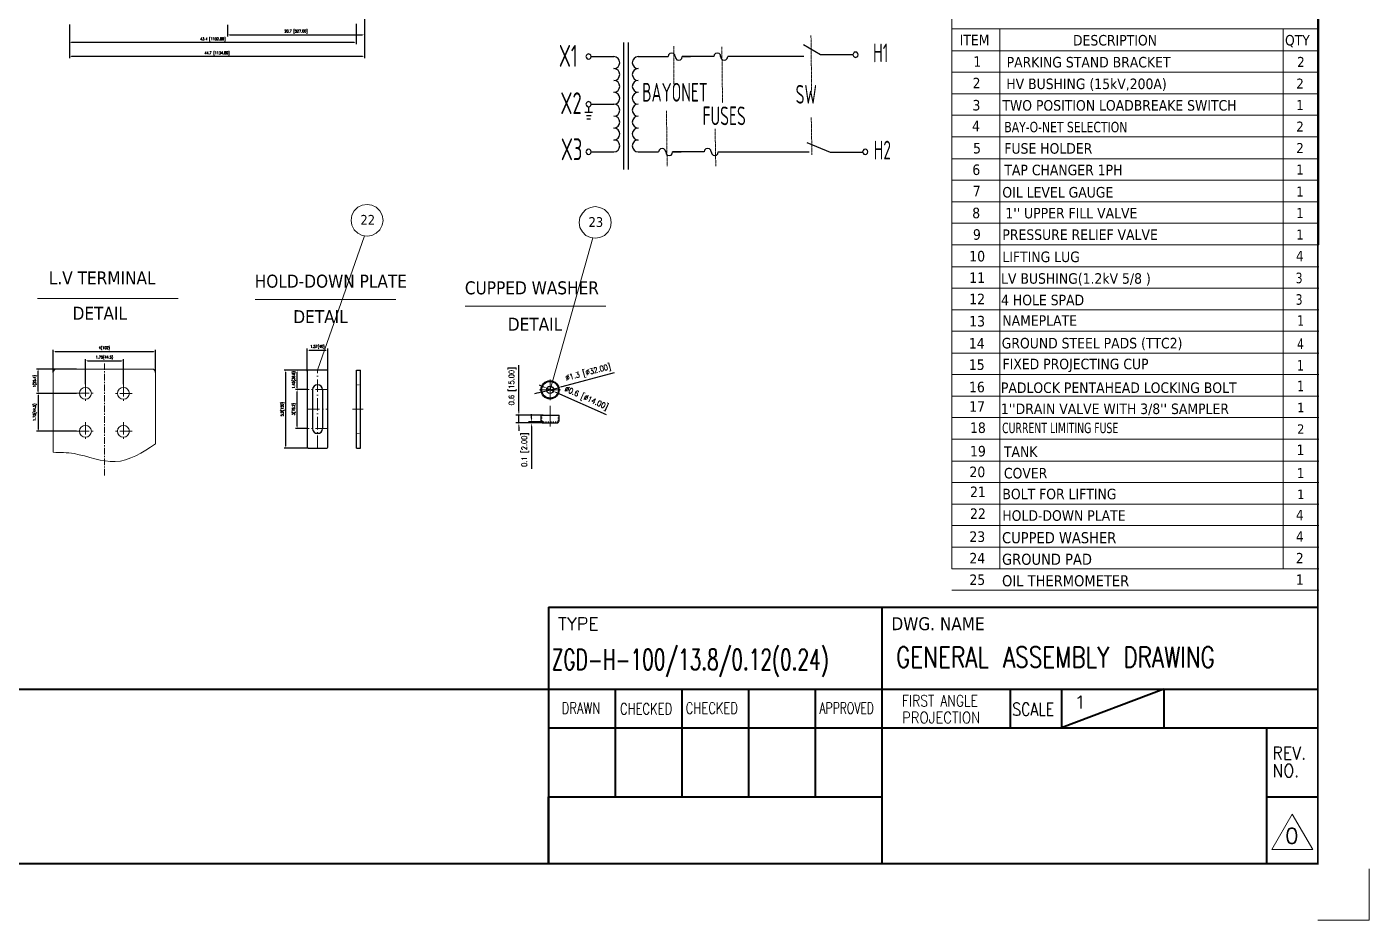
# Model space of a CAD drawing. Header units: millimetres. Extents: x 8127 to 36426, y -6229 to 13228.
# Drawn here: x 21447 to 26611, y 7147 to 10584 of the extents above; entities that cross this region are included whole.
import ezdxf
from ezdxf.enums import TextEntityAlignment as Align

# ---------------------------------------------------------------- set-up
doc = ezdxf.new("R2010")
doc.units = ezdxf.units.MM
doc.header["$LTSCALE"] = 4
for name, pattern in [('5 双点画线', [10.5, 6.25, -1.25, 0.25, -1.25, 0.25, -1.25]), ('ACAD_ISO03W100', [1.18, 0.47, -0.71]), ('ACAD_ISO10W100', [18, 12, -3, 0, -3]), ('CENTERX2', [101.6, 63.5, -12.7, 12.7, -12.7]), ('点画线', [18, 12, -2, 2, -2])]:
    doc.linetypes.add(name, pattern=pattern)
for name, color, linetype in [('1', 12, 'Continuous'), ('2', 3, 'Continuous'), ('PDF_Text', 7, 'Continuous')]:
    doc.layers.add(name, color=color, linetype=linetype)
doc.layers.add('paper', color=254, linetype='Continuous', plot=False)
doc.layers.add('中心线层', color=1, linetype='点画线', lineweight=18, true_color=0xff0000)
doc.layers.add('标注、文本', color=3, linetype='Continuous', lineweight=25)
doc.layers.add('铁心', color=3, linetype='Continuous', lineweight=0)
doc.styles.add('PDF FangSong', font='simfang.ttf')
doc.styles.add('pdm', font='gbenor.shx', dxfattribs={"width": 0.8, "bigfont": 'gbhzfs.shx'})
doc.styles.add('ROMANS', font='romans.shx', dxfattribs={"bigfont": 'whgtxt.shx'})
doc.styles.get("Standard").update_dxf_attribs({"font": 'txt', "bigfont": 'gbcbig.shx'})
doc.styles.add('Tahoma$001', font='tahoma.ttf', dxfattribs={"height": 2.159784})
doc.styles.add('Tahoma_txtstyle_28.93_0_0', font='tahoma.ttf')
doc.styles.add('Tahoma_txtstyle_30.40_0_0', font='tahoma.ttf')
doc.styles.add('TH_GBDIM', font='romans.shx', dxfattribs={"width": 0.8, "bigfont": 'gbcbig.shx'})
doc.dimstyles.new('TH_GBDIM1', dxfattribs={"dimscale": 3, "dimtxt": 3.5, "dimasz": 2.5, "dimexe": 2, "dimexo": 0, "dimgap": 1.5, "dimtad": 1, "dimdec": 1, "dimlfac": 0.03937, "dimzin": 0, "dimdsep": 46, "dimtxsty": 'TH_GBDIM', "dimcen": 2.5, "dimclrd": 3, "dimclre": 256, "dimclrt": 2, "dimadec": 0, "dimazin": 0, "dimtfac": 0.714286, "dimtdec": 1, "dimtmove": 0, "dimatfit": 3, "dimfxl": 1, "dimtzin": 0, "dimlwd": -1, "dimlwe": -1, "dimarcsym": 0})

# ---------------------------------------------------------------- blocks, each defined once
blk = doc.blocks.new('*D291')
at = {"layer": 'Defpoints', "color": 0, "transparency": 16777216}
for p in [(21610.9, 10593.2), (22713.8, 10595.2), (21610.9, 10522.9)]:
    blk.add_point(p, dxfattribs=at)
at = {"layer": '标注、文本', "transparency": 16777216}
for p, q in [((21610.9, 10593.2), (21610.9, 10516.9)), ((22713.8, 10595.2), (22713.8, 10516.9))]:
    blk.add_line(p, q, dxfattribs=at)
at = {"layer": '标注、文本', "color": 3, "transparency": 16777216}
blk.add_line((22706.3, 10522.9), (21618.4, 10522.9), dxfattribs=at)
for points in [[(21618.4, 10524.2), (21618.4, 10521.7), (21610.9, 10522.9)], [(22706.3, 10524.2), (22706.3, 10521.7), (22713.8, 10522.9)]]:
    blk.add_solid(points, dxfattribs=at)
at = {"layer": '标注、文本', "color": 2, "transparency": 16777216, "insert": (22162.4, 10535.4), "char_height": 10.5, "attachment_point": 5, "style": 'TH_GBDIM'}
blk.add_mtext('43.4 [1102.89]', dxfattribs=at)
blk = doc.blocks.new('*D292')
at = {"layer": 'Defpoints', "color": 0, "transparency": 16777216}
for p in [(22745.8, 10726.2), (22218.8, 10591.2), (22745.8, 10553.1)]:
    blk.add_point(p, dxfattribs=at)
at = {"layer": '标注、文本', "transparency": 16777216}
for p, q in [((22745.8, 10726.2), (22745.8, 10547.1)), ((22218.8, 10591.2), (22218.8, 10547.1))]:
    blk.add_line(p, q, dxfattribs=at)
at = {"layer": '标注、文本', "color": 3, "transparency": 16777216}
blk.add_line((22226.3, 10553.1), (22738.3, 10553.1), dxfattribs=at)
for points in [[(22226.3, 10554.4), (22226.3, 10551.9), (22218.8, 10553.1)], [(22738.3, 10554.4), (22738.3, 10551.9), (22745.8, 10553.1)]]:
    blk.add_solid(points, dxfattribs=at)
at = {"layer": '标注、文本', "color": 2, "transparency": 16777216, "insert": (22482.3, 10565.6), "char_height": 10.5, "attachment_point": 5, "style": 'TH_GBDIM'}
blk.add_mtext('20.7 [527.00]', dxfattribs=at)
blk = doc.blocks.new('*D293')
at = {"layer": 'Defpoints', "color": 0, "transparency": 16777216}
for p in [(22745.8, 10726.2), (21610.9, 10593.2), (21610.9, 10469.3)]:
    blk.add_point(p, dxfattribs=at)
at = {"layer": '标注、文本', "transparency": 16777216}
for p, q in [((22745.8, 10726.2), (22745.8, 10463.3)), ((21610.9, 10593.2), (21610.9, 10463.3))]:
    blk.add_line(p, q, dxfattribs=at)
at = {"layer": '标注、文本', "color": 3, "transparency": 16777216}
blk.add_line((22738.3, 10469.3), (21618.4, 10469.3), dxfattribs=at)
for points in [[(21618.4, 10470.5), (21618.4, 10468), (21610.9, 10469.3)], [(22738.3, 10470.5), (22738.3, 10468), (22745.8, 10469.3)]]:
    blk.add_solid(points, dxfattribs=at)
at = {"layer": '标注、文本', "color": 2, "transparency": 16777216, "insert": (22178.4, 10481.8), "char_height": 10.5, "attachment_point": 5, "style": 'TH_GBDIM'}
blk.add_mtext('44.7 [1134.89]', dxfattribs=at)
blk = doc.blocks.new('*D279')
at = {"layer": 'Defpoints', "color": 0, "transparency": 16777216}
for p in [(21942, 9335), (21548.1, 9254.3), (21942, 9254.2)]:
    blk.add_point(p, dxfattribs=at)
at = {"layer": '标注、文本', "transparency": 16777216}
for p, q in [((21548.1, 9254.3), (21548.1, 9341)), ((21942, 9254.2), (21942, 9341))]:
    blk.add_line(p, q, dxfattribs=at)
at = {"layer": '标注、文本', "color": 3, "transparency": 16777216}
blk.add_line((21555.6, 9335), (21934.5, 9335), dxfattribs=at)
for points in [[(21555.6, 9336.2), (21555.6, 9333.7), (21548.1, 9335)], [(21934.5, 9336.2), (21934.5, 9333.7), (21942, 9335)]]:
    blk.add_solid(points, dxfattribs=at)
at = {"layer": '标注、文本', "color": 2, "transparency": 16777216, "insert": (21745, 9347.5), "char_height": 10.5, "attachment_point": 5, "style": 'TH_GBDIM'}
blk.add_mtext('4(102)', dxfattribs=at)
blk = doc.blocks.new('*D280')
at = {"layer": 'Defpoints', "color": 0, "transparency": 16777216}
for p in [(21490.1, 9267.4), (21638.2, 9267.4), (21638.2, 9173.8)]:
    blk.add_point(p, dxfattribs=at)
at = {"layer": '标注、文本', "transparency": 16777216}
for p, q in [((21638.2, 9267.4), (21484.1, 9267.4)), ((21638.2, 9173.8), (21484.1, 9173.8))]:
    blk.add_line(p, q, dxfattribs=at)
at = {"layer": '标注、文本', "color": 3, "transparency": 16777216}
blk.add_line((21490.1, 9181.3), (21490.1, 9259.9), dxfattribs=at)
for points in [[(21488.8, 9259.9), (21491.3, 9259.9), (21490.1, 9267.4)], [(21488.8, 9181.3), (21491.3, 9181.3), (21490.1, 9173.8)]]:
    blk.add_solid(points, dxfattribs=at)
at = {"layer": '标注、文本', "color": 2, "transparency": 16777216, "insert": (21477.6, 9220.6), "char_height": 10.5, "attachment_point": 5, "rotation": 90, "style": 'TH_GBDIM'}
blk.add_mtext('1(25.4)', dxfattribs=at)
blk = doc.blocks.new('*D281')
at = {"layer": 'Defpoints', "color": 0, "transparency": 16777216}
for p in [(21638.2, 9173.8), (21490.1, 9027.7), (21638.2, 9027.7)]:
    blk.add_point(p, dxfattribs=at)
at = {"layer": '标注、文本', "transparency": 16777216}
for p, q in [((21638.2, 9173.8), (21484.1, 9173.8)), ((21638.2, 9027.7), (21484.1, 9027.7))]:
    blk.add_line(p, q, dxfattribs=at)
at = {"layer": '标注、文本', "color": 3, "transparency": 16777216}
blk.add_line((21490.1, 9166.3), (21490.1, 9035.2), dxfattribs=at)
for points in [[(21488.8, 9166.3), (21491.3, 9166.3), (21490.1, 9173.8)], [(21488.8, 9035.2), (21491.3, 9035.2), (21490.1, 9027.7)]]:
    blk.add_solid(points, dxfattribs=at)
at = {"layer": '标注、文本', "color": 2, "transparency": 16777216, "insert": (21477.6, 9100.8), "char_height": 10.5, "attachment_point": 5, "rotation": 90, "style": 'TH_GBDIM'}
blk.add_mtext('1.75(44.5)', dxfattribs=at)
blk = doc.blocks.new('*D282')
at = {"layer": 'Defpoints', "color": 0, "transparency": 16777216}
for p in [(21818.2, 9299.1), (21672.1, 9209.1), (21818.2, 9209.1)]:
    blk.add_point(p, dxfattribs=at)
at = {"layer": '标注、文本', "transparency": 16777216}
for p, q in [((21672.1, 9209.1), (21672.1, 9305.1)), ((21818.2, 9209.1), (21818.2, 9305.1))]:
    blk.add_line(p, q, dxfattribs=at)
at = {"layer": '标注、文本', "color": 3, "transparency": 16777216}
blk.add_line((21679.6, 9299.1), (21810.7, 9299.1), dxfattribs=at)
for points in [[(21679.6, 9300.3), (21679.6, 9297.8), (21672.1, 9299.1)], [(21810.7, 9300.3), (21810.7, 9297.8), (21818.2, 9299.1)]]:
    blk.add_solid(points, dxfattribs=at)
at = {"layer": '标注、文本', "color": 2, "transparency": 16777216, "insert": (21745.2, 9311.6), "char_height": 10.5, "attachment_point": 5, "style": 'TH_GBDIM'}
blk.add_mtext('1.75(44.5)', dxfattribs=at)
blk = doc.blocks.new('*D275')
at = {"layer": 'Defpoints', "color": 0, "transparency": 16777216}
for p in [(22605, 9340), (22525, 9259.1), (22605, 9259.1)]:
    blk.add_point(p, dxfattribs=at)
at = {"layer": '标注、文本', "transparency": 16777216}
for p, q in [((22525, 9259.1), (22525, 9346)), ((22605, 9259.1), (22605, 9346))]:
    blk.add_line(p, q, dxfattribs=at)
at = {"layer": '标注、文本', "color": 3, "transparency": 16777216}
blk.add_line((22532.5, 9340), (22597.5, 9340), dxfattribs=at)
for points in [[(22532.5, 9341.2), (22532.5, 9338.7), (22525, 9340)], [(22597.5, 9341.2), (22597.5, 9338.7), (22605, 9340)]]:
    blk.add_solid(points, dxfattribs=at)
at = {"layer": '标注、文本', "color": 2, "transparency": 16777216, "insert": (22565, 9352.5), "char_height": 10.5, "attachment_point": 5, "style": 'TH_GBDIM'}
blk.add_mtext('1.57(40)', dxfattribs=at)
blk = doc.blocks.new('*D276')
at = {"layer": 'Defpoints', "color": 0, "transparency": 16777216}
for p in [(22443, 9263.1), (22529, 9263.1), (22529, 8963.1)]:
    blk.add_point(p, dxfattribs=at)
at = {"layer": '标注、文本', "transparency": 16777216}
for p, q in [((22529, 9263.1), (22437, 9263.1)), ((22529, 8963.1), (22437, 8963.1))]:
    blk.add_line(p, q, dxfattribs=at)
at = {"layer": '标注、文本', "color": 3, "transparency": 16777216}
blk.add_line((22443, 8970.6), (22443, 9255.6), dxfattribs=at)
for points in [[(22441.8, 9255.6), (22444.3, 9255.6), (22443, 9263.1)], [(22441.8, 8970.6), (22444.3, 8970.6), (22443, 8963.1)]]:
    blk.add_solid(points, dxfattribs=at)
at = {"layer": '标注、文本', "color": 2, "transparency": 16777216, "insert": (22430.5, 9113.1), "char_height": 10.5, "attachment_point": 5, "rotation": 90, "style": 'TH_GBDIM'}
blk.add_mtext('5.9(150)', dxfattribs=at)
blk = doc.blocks.new('*D277')
at = {"layer": 'Defpoints', "color": 0, "transparency": 16777216}
for p in [(22486.6, 9188.1), (22525, 9188.1), (22525, 9038.1)]:
    blk.add_point(p, dxfattribs=at)
at = {"layer": '标注、文本', "transparency": 16777216}
for p, q in [((22525, 9188.1), (22480.6, 9188.1)), ((22525, 9038.1), (22480.6, 9038.1))]:
    blk.add_line(p, q, dxfattribs=at)
at = {"layer": '标注、文本', "color": 3, "transparency": 16777216}
blk.add_line((22486.6, 9045.6), (22486.6, 9180.6), dxfattribs=at)
for points in [[(22485.4, 9180.6), (22487.9, 9180.6), (22486.6, 9188.1)], [(22485.4, 9045.6), (22487.9, 9045.6), (22486.6, 9038.1)]]:
    blk.add_solid(points, dxfattribs=at)
at = {"layer": '标注、文本', "color": 2, "transparency": 16777216, "insert": (22474.1, 9113.1), "char_height": 10.5, "attachment_point": 5, "rotation": 90, "style": 'TH_GBDIM'}
blk.add_mtext('3(76.2)', dxfattribs=at)
blk = doc.blocks.new('*D278')
at = {"layer": 'Defpoints', "color": 0, "transparency": 16777216}
for p in [(22486.6, 9263.1), (22525, 9263.1), (22525, 9188.1)]:
    blk.add_point(p, dxfattribs=at)
at = {"layer": '标注、文本', "transparency": 16777216}
for p, q in [((22525, 9263.1), (22480.6, 9263.1)), ((22525, 9188.1), (22480.6, 9188.1))]:
    blk.add_line(p, q, dxfattribs=at)
at = {"layer": '标注、文本', "color": 3, "transparency": 16777216}
blk.add_line((22486.6, 9195.6), (22486.6, 9255.6), dxfattribs=at)
for points in [[(22485.4, 9255.6), (22487.9, 9255.6), (22486.6, 9263.1)], [(22485.4, 9195.6), (22487.9, 9195.6), (22486.6, 9188.1)]]:
    blk.add_solid(points, dxfattribs=at)
at = {"layer": '标注、文本', "color": 2, "transparency": 16777216, "insert": (22474.1, 9225.6), "char_height": 10.5, "attachment_point": 5, "rotation": 90, "style": 'TH_GBDIM'}
blk.add_mtext('1.45(36.8)', dxfattribs=at)
blk = doc.blocks.new('*D194')
at = {"layer": 'Defpoints', "color": 0, "transparency": 16777216}
for p in [(33228.4, 4.8), (33197.5, -3.3)]:
    blk.add_point(p, dxfattribs=at)
at = {"layer": '标注、文本', "color": 3, "transparency": 16777216}
for p, q in [((33336.3, 33.3), (33235.7, 6.7)), ((33197.5, -3.3), (33228.4, 4.8)), ((33190.2, -5.2), (33183, -7.1))]:
    blk.add_line(p, q, dxfattribs=at)
for points in [[(33235.4, 8), (33236, 5.5), (33228.4, 4.8)], [(33189.9, -4), (33190.6, -6.4), (33197.5, -3.3)]]:
    blk.add_solid(points, dxfattribs=at)
at = {"layer": '标注、文本', "color": 2, "transparency": 16777216, "insert": (33286.5, 33.1), "char_height": 10.5, "attachment_point": 5, "rotation": 14.7739, "style": 'TH_GBDIM'}
blk.add_mtext('∅1.3 [∅32.00]', dxfattribs=at)
blk = doc.blocks.new('*D195')
at = {"layer": 'Defpoints', "color": 0, "transparency": 16777216}
for p in [(33206.6, 3.6), (33219.4, -2.1)]:
    blk.add_point(p, dxfattribs=at)
at = {"layer": '标注、文本', "color": 3, "transparency": 16777216}
for p, q in [((33199.7, 6.6), (33192.8, 9.6)), ((33206.6, 3.6), (33219.4, -2.1)), ((33321.5, -47.2), (33226.2, -5.1))]:
    blk.add_line(p, q, dxfattribs=at)
for points in [[(33200.2, 7.8), (33199.2, 5.5), (33206.6, 3.6)], [(33226.7, -4), (33225.7, -6.2), (33219.4, -2.1)]]:
    blk.add_solid(points, dxfattribs=at)
at = {"layer": '标注、文本', "color": 2, "transparency": 16777216, "insert": (33282.3, -16.2), "char_height": 10.5, "attachment_point": 5, "rotation": 336.167, "style": 'TH_GBDIM'}
blk.add_mtext('∅0.6 [∅14.00]', dxfattribs=at)
blk = doc.blocks.new('*D196')
at = {"layer": 'Defpoints', "color": 0, "transparency": 16777216}
for p in [(33153, -48), (33199.5, -48), (33199.5, -63)]:
    blk.add_point(p, dxfattribs=at)
at = {"layer": '标注、文本', "color": 3, "transparency": 16777216}
for p, q in [((33153, -40.5), (33153, 48.4)), ((33153, -63), (33153, -48)), ((33153, -70.5), (33153, -78))]:
    blk.add_line(p, q, dxfattribs=at)
at = {"layer": '标注、文本', "transparency": 16777216}
for p, q in [((33199.5, -48), (33147, -48)), ((33199.5, -63), (33147, -63))]:
    blk.add_line(p, q, dxfattribs=at)
at = {"layer": '标注、文本', "color": 3, "transparency": 16777216}
for points in [[(33151.7, -40.5), (33154.2, -40.5), (33153, -48)], [(33151.7, -70.5), (33154.2, -70.5), (33153, -63)]]:
    blk.add_solid(points, dxfattribs=at)
at = {"layer": '标注、文本', "color": 2, "transparency": 16777216, "insert": (33140.5, 7.7), "char_height": 10.5, "attachment_point": 5, "rotation": 90, "style": 'TH_GBDIM'}
blk.add_mtext('0.6 [15.00]', dxfattribs=at)
blk = doc.blocks.new('*D197')
at = {"layer": 'Defpoints', "color": 0, "transparency": 16777216}
for p in [(33177.5, -63), (33199.5, -61), (33199.5, -63)]:
    blk.add_point(p, dxfattribs=at)
at = {"layer": '标注、文本', "color": 3, "transparency": 16777216}
for p, q in [((33177.5, -53.5), (33177.5, -46)), ((33177.5, -61), (33177.5, -63)), ((33177.5, -70.5), (33177.5, -151.4))]:
    blk.add_line(p, q, dxfattribs=at)
at = {"layer": '标注、文本', "transparency": 16777216}
for p, q in [((33199.5, -61), (33171.5, -61)), ((33199.5, -63), (33171.5, -63))]:
    blk.add_line(p, q, dxfattribs=at)
at = {"layer": '标注、文本', "color": 3, "transparency": 16777216}
for points in [[(33176.2, -53.5), (33178.7, -53.5), (33177.5, -61)], [(33176.2, -70.5), (33178.7, -70.5), (33177.5, -63)]]:
    blk.add_solid(points, dxfattribs=at)
at = {"layer": '标注、文本', "color": 2, "transparency": 16777216, "insert": (33165, -114.7), "char_height": 10.5, "attachment_point": 5, "rotation": 90, "style": 'TH_GBDIM'}
blk.add_mtext('0.1 [2.00]', dxfattribs=at)
blk = doc.blocks.new('222')
at = {"layer": '标注、文本', "color": 1, "linetype": 'ACAD_ISO10W100', "lineweight": 18}
for p, q in [((33192.97, 0.76), (33232.97, 0.76)), ((33212.97, -19.24), (33212.97, 20.76)), ((33212.97, -69.96), (33212.97, -29.96))]:
    blk.add_line(p, q, dxfattribs=at)
at = {"layer": '标注、文本'}
for p, q in [((33195.47, -47.95), (33230.47, -47.95)), ((33195.47, -47.95), (33195.47, -58.95)), ((33230.47, -58.95), (33230.47, -47.95)), ((33199.47, -62.95), (33226.47, -62.95))]:
    blk.add_line(p, q, dxfattribs=at)
at = {"layer": '标注、文本', "color": 2, "linetype": 'ACAD_ISO03W100', "lineweight": 18}
for p, q in [((33197.47, -47.95), (33197.47, -58.95)), ((33228.47, -58.95), (33228.47, -47.95)), ((33199.47, -60.95), (33226.47, -60.95))]:
    blk.add_line(p, q, dxfattribs=at)
at = {"layer": '标注、文本'}
for radius in [17.5, 16, 7]:
    blk.add_circle((33212.97, 0.76), radius, dxfattribs=at)
for centre, start, end in [((33199.47, -58.95), 180, 270), ((33226.47, -58.95), 270, 0)]:
    blk.add_arc(centre, 4, start, end, dxfattribs=at)
at = {"layer": '标注、文本', "color": 2, "linetype": 'ACAD_ISO03W100', "lineweight": 18}
for centre, start, end in [((33199.47, -58.95), 180, 270), ((33226.47, -58.95), 270, 0)]:
    blk.add_arc(centre, 2, start, end, dxfattribs=at)
at = {"layer": '标注、文本'}
for p1, p2, picture, middle in [((33197.5, -3.32), (33228.44, 4.84), '*D194', (33286.46, 33.06)), ((33206.56, 3.58), (33219.37, -2.07), '*D195', (33282.32, -16.22))]:
    dim = blk.add_diameter_dim_2p(p1=p1, p2=p2, dimstyle='TH_GBDIM1', dxfattribs=at)
    dim.commit()
    dim.dimension.update_dxf_attribs({"geometry": picture, "text_midpoint": middle})
for base, p1, p2, picture, middle in [((33152.98, -47.95), (33199.47, -62.95), (33199.47, -47.95), '*D196', (33140.48, 7.75)), ((33177.47, -62.95), (33199.47, -60.95), (33199.47, -62.95), '*D197', (33164.97, -114.65))]:
    dim = blk.add_linear_dim(base=base, p1=p1, p2=p2, angle=90, dimstyle='TH_GBDIM1', dxfattribs=at)
    dim.commit()
    dim.dimension.update_dxf_attribs({"geometry": picture, "text_midpoint": middle})

msp = doc.modelspace()

# ---------------------------------------------------------------- linework, layer by layer
at = {"layer": '1', "color": 1, "linetype": 'CENTERX2', "lineweight": 13, "ltscale": 0.1}
msp.add_line((21745.19, 9289.2), (21745.11, 8857.24), dxfattribs=at)
at = {"layer": '1', "color": 0, "lineweight": 40}
for p, q in [((23453.06, 8350.86), (25000.68, 8350.86)), ((23453.18, 8350.86), (26413.28, 8350.86)), ((23453.18, 8350.86), (23453.18, 7364.16)), ((24735.89, 8350.86), (24735.89, 7364.16)), ((18835.42, 8035.11), (26413.28, 8035.11)), ((23709.72, 8035.11), (23709.72, 7621.34)), ((23966.26, 8035.11), (23966.26, 7621.34)), ((24222.8, 8035.11), (24222.8, 7621.34)), ((24479.35, 8035.11), (24479.35, 7621.34)), ((25229.24, 8035.11), (25229.24, 7887.11)), ((25821.26, 8035.11), (25426.58, 7887.11)), ((25426.58, 8035.11), (25426.58, 7887.11)), ((25821.26, 8035.11), (25821.26, 7887.11)), ((23453.18, 7887.11), (24735.89, 7887.11)), ((24735.89, 7887.11), (26413.28, 7887.11)), ((26215.94, 7887.11), (26215.94, 7364.16)), ((23453.18, 7621.34), (24735.89, 7621.34)), ((23453.18, 7364.79), (23453.18, 7621.34)), ((26215.94, 7621.34), (26413.28, 7621.34))]:
    msp.add_line(p, q, dxfattribs=at)
at = {"layer": '1', "color": 0, "lineweight": 40, "const_width": 6.91}
msp.add_lwpolyline([(18835.42, 7364.16), (26413.28, 7364.16), (26413.28, 12810.74), (18835.42, 12810.74), (18835.42, 7364.16)], dxfattribs=at)
at = {"layer": '2', "lineweight": 13}
for p, q in [((26235.67, 7418.45), (26314.61, 7555.17)), ((26314.61, 7555.17), (26393.54, 7418.45)), ((26393.54, 7418.45), (26235.67, 7418.45))]:
    msp.add_line(p, q, dxfattribs=at)
at = {"layer": 'paper', "lineweight": 13}
for q in [(26610.62, 7344.42), (26413.28, 7147.08)]:
    msp.add_line((26610.62, 7147.08), q, dxfattribs=at)
at = {"layer": '中心线层', "lineweight": 13}
for p, q in [((21672.13, 9209.11), (21672.13, 9139.43)), ((21818.22, 9209.09), (21818.19, 9139.41)), ((21638.21, 9173.83), (21706.06, 9173.83)), ((21852.13, 9173.8), (21784.28, 9173.82)), ((21672.13, 9063.01), (21672.13, 8993.33)), ((21818.17, 9062.99), (21818.15, 8993.31)), ((21638.21, 9027.73), (21706.06, 9027.73)), ((21852.08, 9027.7), (21784.23, 9027.72))]:
    msp.add_line(p, q, dxfattribs=at)
at = {"layer": '标注、文本', "color": 6, "linetype": '5 双点画线', "lineweight": 13, "ltscale": 0.1}
for p, q in [((24463.26, 10550.82), (24465.86, 10334.63)), ((23935.43, 10509.72), (23935.76, 10362.68)), ((24120.38, 10507.23), (24122.98, 10291.04)), ((23907.45, 10260.88), (23909.85, 10046.96)), ((24464.39, 10235.1), (24466.99, 10091.33)), ((24094.47, 10191.51), (24097.06, 10047.74))]:
    msp.add_line(p, q, dxfattribs=at)
at = {"layer": '标注、文本'}
for p, q in [((24500.5, 10476.58), (24434.97, 10514.75)), ((24624.59, 10476.58), (24500.5, 10476.58)), ((24538.47, 10099.99), (24448.86, 10138.16)), ((24106.7, 10102.53), (24456.27, 10102.53)), ((24662.56, 10099.99), (24538.47, 10099.99)), ((22524.95, 9259.1), (22524.95, 8967.1)), ((22600.95, 9263.1), (22528.95, 9263.1)), ((22604.95, 8967.1), (22604.95, 9259.1)), ((22714.46, 8963.1), (22714.46, 9263.1)), ((22714.46, 9263.1), (22730.46, 9263.1)), ((22730.46, 8963.1), (22730.46, 9263.1)), ((22545.95, 9188.1), (22545.95, 9038.1)), ((22583.95, 9188.1), (22583.95, 9038.1)), ((22528.95, 8963.1), (22600.95, 8963.1)), ((22714.46, 8963.1), (22730.46, 8963.1))]:
    msp.add_line(p, q, dxfattribs=at)
at = {"layer": '标注、文本', "lineweight": 13}
for p, q in [((21548.04, 8946.87), (21548.05, 9254.27)), ((21561.19, 9267.4), (21928.9, 9267.4)), ((21941.99, 8979.27), (21942.04, 9254.27)), ((25004.58, 8499.17), (25004.58, 8915.17))]:
    msp.add_line(p, q, dxfattribs=at)
at = {"layer": '标注、文本', "color": 1, "linetype": 'ACAD_ISO10W100', "lineweight": 18}
for p, q in [((22564.95, 8963.1), (22564.95, 9263.1)), ((22604.95, 9188.1), (22524.95, 9188.1)), ((22524.95, 9113.1), (22604.95, 9113.1)), ((22700.05, 9113.1), (22740.05, 9113.1)), ((22604.95, 9038.1), (22524.95, 9038.1))]:
    msp.add_line(p, q, dxfattribs=at)
at = {"layer": '标注、文本', "color": 2, "linetype": 'ACAD_ISO03W100', "lineweight": 18}
for p, q in [((22714.46, 9207.1), (22730.46, 9207.1)), ((22714.46, 9019.1), (22730.46, 9019.1))]:
    msp.add_line(p, q, dxfattribs=at)
at = {"layer": '标注、文本'}
for points in [[(23741.96, 10523.16), (23741.96, 10034.46)], [(23760.24, 10523.16), (23760.24, 10034.46)], [(23618, 10469.31), (23705.38, 10469.31)], [(23705.38, 10423.59), (23713.51, 10424.61), (23721.64, 10429.69), (23725.7, 10437.81), (23727.73, 10445.94), (23725.7, 10455.09), (23721.64, 10462.2), (23713.51, 10467.28), (23705.38, 10469.31)], [(23798.85, 10469.31), (23789.71, 10467.28), (23782.6, 10462.2), (23777.52, 10455.09), (23775.48, 10445.94), (23777.52, 10437.81), (23782.6, 10429.69), (23789.71, 10424.61), (23798.85, 10423.59), (23789.71, 10421.56), (23782.6, 10416.48), (23777.52, 10409.37), (23775.48, 10400.22), (23777.52, 10392.09), (23782.6, 10383.97), (23789.71, 10378.89), (23798.85, 10377.87), (23789.71, 10375.84), (23782.6, 10370.76), (23777.52, 10363.65), (23775.48, 10354.5), (23777.52, 10346.37), (23782.6, 10338.25), (23789.71, 10333.17), (23798.85, 10332.15), (23789.71, 10330.12), (23782.6, 10325.04), (23777.52, 10317.93), (23775.48, 10308.78), (23777.52, 10299.64), (23782.6, 10292.53), (23789.71, 10287.45), (23798.85, 10286.43)], [(23798.85, 10469.31), (23913.68, 10469.31)], [(23941.11, 10469.31), (23939.08, 10476.42), (23934, 10481.5), (23926.89, 10482.52), (23920.79, 10481.5), (23915.71, 10476.42), (23913.68, 10469.31)], [(23941.11, 10469.31), (23943.14, 10462.2), (23947.21, 10457.12), (23954.32, 10456.1), (23961.43, 10457.12), (23966.51, 10462.2), (23967.53, 10469.31)], [(23967.53, 10469.31), (24000.02, 10469.31)], [(24089.45, 10469.31), (23967.53, 10469.31)], [(24115.86, 10469.31), (24114.85, 10476.42), (24109.77, 10481.5), (24102.66, 10482.52), (24095.54, 10481.5), (24090.46, 10476.42), (24089.45, 10469.31)], [(24115.86, 10469.31), (24117.9, 10462.2), (24122.98, 10457.12), (24130.09, 10456.1), (24136.18, 10457.12), (24141.26, 10462.2), (24143.3, 10469.31)], [(24436.08, 10469.31), (24143.3, 10469.31)], [(23705.38, 10377.87), (23713.51, 10378.88), (23721.64, 10383.96), (23725.7, 10392.09), (23727.73, 10400.22), (23725.7, 10409.36), (23721.64, 10416.48), (23713.51, 10421.56), (23705.38, 10423.59)], [(23705.38, 10332.15), (23713.51, 10333.17), (23721.64, 10338.25), (23725.7, 10346.37), (23727.73, 10354.5), (23725.7, 10363.65), (23721.64, 10370.76), (23713.51, 10375.84), (23705.38, 10377.87)], [(23705.38, 10286.43), (23713.51, 10287.45), (23721.64, 10292.53), (23725.7, 10299.64), (23727.73, 10308.78), (23725.7, 10317.93), (23721.64, 10325.04), (23713.51, 10330.12), (23705.38, 10332.15)], [(23607.84, 10276.27), (23607.84, 10254.93)], [(23618, 10286.43), (23705.38, 10286.43)], [(23705.38, 10102.53), (23713.51, 10104.57), (23721.64, 10109.65), (23725.7, 10116.76), (23727.73, 10125.9), (23725.7, 10135.05), (23721.64, 10142.16), (23713.51, 10147.24), (23705.38, 10148.25), (23713.51, 10150.29), (23721.64, 10155.37), (23725.7, 10162.48), (23727.73, 10171.62), (23725.7, 10180.77), (23721.64, 10187.88), (23713.51, 10192.96), (23705.38, 10193.97), (23713.51, 10196.01), (23721.64, 10201.09), (23725.7, 10208.2), (23727.73, 10217.34), (23725.7, 10226.49), (23721.64, 10233.6), (23713.51, 10238.68), (23705.38, 10240.71), (23713.51, 10241.73), (23721.64, 10246.81), (23725.7, 10253.92), (23727.73, 10263.06), (23725.7, 10272.21), (23721.64, 10279.32), (23713.51, 10284.4), (23705.38, 10286.43)], [(23798.85, 10286.43), (23789.71, 10284.4), (23782.6, 10279.32), (23777.52, 10272.21), (23775.48, 10263.06), (23777.52, 10253.92), (23782.6, 10246.81), (23789.71, 10241.73), (23798.85, 10240.71)], [(23593.62, 10254.93), (23623.08, 10254.93)], [(23599.72, 10242.74), (23618, 10242.74)], [(23600.73, 10229.53), (23614.96, 10229.53)], [(23798.85, 10240.71), (23789.71, 10238.68), (23782.6, 10233.6), (23777.52, 10226.49), (23775.48, 10217.34), (23777.52, 10208.2), (23782.6, 10201.09), (23789.71, 10196.01), (23798.85, 10193.97)], [(23798.85, 10193.97), (23789.71, 10192.96), (23782.6, 10187.88), (23777.52, 10180.77), (23775.48, 10171.62), (23777.52, 10162.48), (23782.6, 10155.37), (23789.71, 10150.29), (23798.85, 10148.25)], [(23798.85, 10148.25), (23789.71, 10147.24), (23782.6, 10142.16), (23777.52, 10135.05), (23775.48, 10125.9), (23777.52, 10116.76), (23782.6, 10109.65), (23789.71, 10104.57), (23798.85, 10102.53)], [(23618, 10102.53), (23705.38, 10102.53)], [(23798.85, 10102.53), (23877.08, 10102.53)], [(23904.52, 10102.53), (23902.48, 10109.65), (23897.4, 10114.72), (23890.29, 10115.74), (23884.2, 10114.72), (23879.12, 10109.65), (23877.08, 10102.53)], [(23904.52, 10102.53), (23906.55, 10095.42), (23910.61, 10090.34), (23917.72, 10089.32), (23924.84, 10090.34), (23929.92, 10095.42), (23930.93, 10102.53)], [(23930.93, 10102.53), (23963.42, 10102.53)], [(24052.85, 10102.53), (23930.93, 10102.53)], [(24079.27, 10102.53), (24078.25, 10109.65), (24073.17, 10114.72), (24066.06, 10115.74), (24058.95, 10114.72), (24053.87, 10109.65), (24052.85, 10102.53)], [(24079.27, 10102.53), (24081.3, 10095.42), (24086.38, 10090.34), (24093.49, 10089.32), (24099.59, 10090.34), (24104.67, 10095.42), (24106.7, 10102.53)]]:
    msp.add_lwpolyline(points, dxfattribs=at)
for points in [[(24644.91, 10476.58), (24643.89, 10481.66), (24639.83, 10485.73), (24634.75, 10486.74), (24629.67, 10485.73), (24626.62, 10481.66), (24624.59, 10476.58), (24626.62, 10471.5), (24629.67, 10468.46), (24634.75, 10466.42), (24639.83, 10468.46), (24643.89, 10471.5)], [(23618, 10469.31), (23616.99, 10474.39), (23612.92, 10477.44), (23607.84, 10479.47), (23602.76, 10477.44), (23599.72, 10474.39), (23597.68, 10469.31), (23599.72, 10464.23), (23602.76, 10460.17), (23607.84, 10459.15), (23612.92, 10460.17), (23616.99, 10464.23)], [(23618, 10286.43), (23616.99, 10291.51), (23612.92, 10294.56), (23607.84, 10296.59), (23602.76, 10294.56), (23599.72, 10291.51), (23597.68, 10286.43), (23599.72, 10281.35), (23602.76, 10277.29), (23607.84, 10276.27), (23612.92, 10277.29), (23616.99, 10281.35)], [(23618, 10102.53), (23616.99, 10107.61), (23612.92, 10111.68), (23607.84, 10113.71), (23602.76, 10111.68), (23599.72, 10107.61), (23597.68, 10102.53), (23599.72, 10097.45), (23602.76, 10094.41), (23607.84, 10092.37), (23612.92, 10094.41), (23616.99, 10097.45)], [(24681.87, 10102.53), (24680.85, 10107.61), (24676.79, 10111.68), (24671.71, 10113.71), (24666.63, 10111.68), (24663.58, 10107.61), (24661.55, 10102.53), (24663.58, 10097.45), (24666.63, 10094.41), (24671.71, 10092.37), (24676.79, 10094.41), (24680.85, 10097.45)]]:
    msp.add_lwpolyline(points, close=True, dxfattribs=at)
at = {"layer": '标注、文本', "lineweight": 13}
for centre in [(21672.13, 9173.83), (21818.2, 9173.81), (21672.13, 9027.73), (21818.16, 9027.71)]:
    msp.add_circle(centre, 22.98, dxfattribs=at)
for centre, start, end in [((21561.19, 9254.27), 90, 180), ((21928.9, 9254.27), 0, 90)]:
    msp.add_arc(centre, 13.13, start, end, dxfattribs=at)
at = {"layer": '标注、文本'}
for centre, radius, start, end in [((22528.95, 9259.1), 4, 90, 180), ((22600.95, 9259.1), 4, 0, 90), ((22564.95, 9188.1), 19, 0, 180), ((22564.95, 9038.1), 19, 180, 0), ((22528.95, 8967.1), 4, 180, 270), ((22600.95, 8967.1), 4, 270, 0)]:
    msp.add_arc(centre, radius, start, end, dxfattribs=at)
at = {"layer": '标注、文本', "lineweight": 13}
msp.add_open_spline([(21548.01, 8946.87), (21574.8, 8946.49), (21655.36, 8945.33), (21792.25, 8882.62), (21891.31, 8946.56), (21941.99, 8979.27)], degree=3, knots=[0, 0, 0, 0, 73.6094398, 221.2812779, 375.9462142, 375.9462142, 375.9462142, 375.9462142], dxfattribs=at)
at = {"layer": '铁心', "lineweight": 13}
for p, q in [((22029.06, 9538.31), (21487.56, 9538.31)), ((22866.23, 9535.38), (22324.73, 9535.38)), ((23674.57, 9509.74), (23133.07, 9509.74))]:
    msp.add_line(p, q, dxfattribs=at)
for points in [[(25004.58, 8499.17), (25004.58, 10659.12)], [(25004.58, 10659.12), (26417.18, 10659.12), (26417.18, 10576.27)], [(25004.58, 10659.12), (25004.58, 10576.27), (25004.58, 10576.27)], [(25004.58, 10576.27), (26417.18, 10576.27), (26417.18, 10491.7)], [(25004.58, 10576.27), (25004.58, 10491.7), (26417.18, 10491.7)], [(25189.19, 10576.27), (25189.19, 10491.7), (25189.19, 10491.7)], [(26280.27, 10576.27), (26280.27, 8499.17)], [(25004.58, 9745.36), (26417.18, 9745.36), (26417.18, 10491.7)], [(25004.58, 10491.7), (25004.58, 9745.36)], [(25189.19, 10491.7), (25189.19, 9745.36)], [(26417.18, 10409.19), (25004.58, 10409.19), (25004.58, 10409.19)], [(26417.18, 10326.34), (25004.58, 10326.34), (25004.58, 10326.34)], [(25189.19, 10326), (25189.19, 10243.49), (25189.19, 10243.49)], [(25004.58, 10243.49), (26417.18, 10243.49), (26417.18, 10160.98)], [(25004.58, 10243.49), (25004.58, 10160.98), (26417.18, 10160.98)], [(26417.18, 10243.49), (25004.58, 10243.49), (25004.58, 10243.49)], [(25004.58, 9578.28), (25004.58, 10243.49), (25004.58, 10243.49)], [(25189.19, 10243.49), (25189.19, 8581.68)], [(25004.58, 10160.98), (25004.58, 8499.17)], [(26417.18, 10160.98), (25004.58, 10160.98), (25004.58, 10160.98)], [(26417.18, 10076.42), (25004.58, 10076.42), (25004.58, 10076.42)], [(26417.18, 10076.42), (25004.58, 10076.42), (25004.58, 10076.42)], [(26417.18, 9993.57), (25004.58, 9993.57), (25004.58, 9993.57)], [(26417.18, 9993.57), (25004.58, 9993.57), (25004.58, 9993.57)], [(26417.18, 9911.06), (25004.58, 9911.06), (25004.58, 9911.06)], [(26417.18, 9911.06), (25004.58, 9911.06)], [(26417.18, 9828.21), (25004.58, 9828.21), (25004.58, 9828.21)], [(26417.18, 9828.21), (25004.58, 9828.21), (25004.58, 9828.21)], [(22564.95, 9263.1), (22746.24, 9780.13), (22746.24, 9780.13)], [(23460.28, 9187.64), (23623.9, 9771.68), (23623.9, 9771.68)], [(26417.18, 9745.36), (25004.58, 9745.36), (25004.58, 9745.36)], [(26417.18, 9661.13), (25004.58, 9661.13), (25004.58, 9661.13)], [(26417.18, 9578.28), (25004.58, 9578.28), (25004.58, 9578.28)], [(26417.18, 9495.43), (25004.58, 9495.43), (25004.58, 9495.43)], [(25189.19, 9495.43), (25189.19, 8499.17)], [(26417.18, 9412.93), (25004.58, 9412.93)], [(25004.58, 8499.17), (25004.58, 9412.93), (26417.18, 9412.93)], [(25004.58, 9412.93), (25004.58, 8499.17)], [(26417.18, 9328.7), (25004.58, 9328.7)], [(26417.18, 9245.85), (25004.58, 9245.85)], [(26417.18, 9163), (25004.58, 9163)], [(26417.18, 9080.5), (25004.58, 9080.5)], [(26417.18, 8997.65), (25004.58, 8997.65), (25004.58, 8997.65)], [(26417.18, 8913.08), (25004.58, 8913.08), (25004.58, 8913.08)], [(26417.18, 8830.57), (25004.58, 8830.57), (25004.58, 8830.57)], [(26417.18, 8747.72), (25004.58, 8747.72), (25004.58, 8747.72)], [(26417.18, 8664.87), (25004.58, 8664.87), (25004.58, 8664.87)], [(26417.18, 8582.02), (25004.58, 8582.02), (25004.58, 8582.02)], [(26417.18, 8499.17), (25004.58, 8499.17), (25004.58, 8499.17)], [(26417.18, 8416.32), (25004.58, 8416.32), (25004.58, 8416.32)]]:
    msp.add_lwpolyline(points, dxfattribs=at)
for points in [[(22817.32, 9838.86), (22814.01, 9858.74), (22804.97, 9875.91), (22791.12, 9889.77), (22773.95, 9897.3), (22755.58, 9900.61), (22736.91, 9897.3), (22720.04, 9889.77), (22706.18, 9875.91), (22696.85, 9858.74), (22693.84, 9838.86), (22696.85, 9820.19), (22706.18, 9803.32), (22720.04, 9789.47), (22736.91, 9781.64), (22755.58, 9778.63), (22773.95, 9781.64), (22791.12, 9789.47), (22804.97, 9803.32), (22814.01, 9820.19)], [(23694.98, 9830.41), (23691.66, 9850.29), (23682.63, 9867.46), (23668.77, 9881.31), (23651.6, 9888.84), (23633.23, 9892.16), (23614.56, 9888.84), (23597.69, 9881.31), (23583.84, 9867.46), (23574.5, 9850.29), (23571.49, 9830.41), (23574.5, 9811.74), (23583.84, 9794.87), (23597.69, 9781.02), (23614.56, 9773.19), (23633.23, 9770.17), (23651.6, 9773.19), (23668.77, 9781.02), (23682.63, 9794.87), (23691.66, 9811.74)]]:
    msp.add_lwpolyline(points, close=True, dxfattribs=at)

# ---------------------------------------------------------------- block references
at = {"layer": '标注、文本', "xscale": 2, "yscale": 2, "zscale": 2}
msp.add_blockref('222', (-42966.42, 9185.93), dxfattribs=at)

# ---------------------------------------------------------------- texts
at = {"layer": '1', "color": 4, "lineweight": 13}
for s, width, p in [('ZGD-H-100/13.8/0.12(0.24)', 0.65, (23466.27, 8109.72)), ('GENERAL ASSEMBLY DRAWING', 0.76, (24790.54, 8119.05))]:
    msp.add_text(s, height=80, dxfattribs=dict(at, width=width)).set_placement(p)
at = {"layer": '2', "lineweight": 13, "style": 'ROMANS'}
for s, height, p in [('TYPE', 49.335, (23490.11, 8262.63)), ('1', 49.34, (25477.84, 7960.87))]:
    msp.add_text(s, height=height, dxfattribs=at).set_placement(p)
for s, height, width, p in [('FIRST ANGLE', 43.4148, 0.8, (24813.78, 7969.61)), ('DRAWN', 43.415, 0.75, (23504.6, 7941.34)), ('CHECKED', 43.415, 0.75, (23728.59, 7938.59)), ('CHECKED', 43.415, 0.75, (23981.63, 7941.34)), ('APPROVED', 43.415, 0.7, (24496.01, 7941.34)), ('SCALE', 49.335, 0.8, (25237.96, 7933.84)), ('PROJECTION', 43.415, 0.86, (24813.78, 7904.55)), ('REV.', 49.335, 0.9, (26238.38, 7765)), ('NO.', 49.335, 0.9, (26238.38, 7697.72))]:
    msp.add_text(s, height=height, dxfattribs=dict(at, width=width)).set_placement(p)
at = {"layer": '2', "color": 4, "lineweight": 13, "style": 'ROMANS'}
msp.add_text('0', height=59.2, dxfattribs=at).set_placement((26288.1, 7442.13))
at = {"layer": 'PDF_Text', "insert": (23501.08, 10430.11), "char_height": 0.09, "attachment_point": 7, "style": 'PDF FangSong'}
msp.add_mtext('{\\W0.997175;www.jiezoupower.com}', dxfattribs=at)
at = {"layer": '标注、文本', "style": 'pdm'}
for s, height, width, p in [('X1', 84, 0.72, (23529.48, 10472.23)), ('H1', 72, 0.7, (24731.71, 10483.63)), ('X2', 84, 0.72, (23540.16, 10289.96)), ('X3', 84, 0.72, (23542.34, 10112.64)), ('H2', 72, 0.7, (24737.69, 10109.6))]:
    msp.add_text(s, height=height, dxfattribs=dict(at, width=width)).set_placement(p, align=Align.MIDDLE_CENTER)
at = {"layer": '标注、文本', "style": 'pdm', "width": 0.7}
for s, p in [('BAYONET', (24065.87, 10296.08)), ('SW', (24486.07, 10288.24)), ('FUSES', (24212.55, 10205.36))]:
    msp.add_text(s, height=72, dxfattribs=at).set_placement(p, align=Align.RIGHT)
at = {"layer": '铁心', "lineweight": 13}
for s, height, style, p in [('ITEM', 40.487, 'Tahoma_txtstyle_30.40_0_0', (25035.18, 10513.01)), ('DESCRIPTION', 40.487, 'Tahoma_txtstyle_30.40_0_0', (25471.22, 10511.98)), ('QTY', 40.309, 'Tahoma$001', (26286.89, 10512.17)), ('1', 40.49, 'Tahoma_txtstyle_30.40_0_0', (25088.12, 10430.16)), ('PARKING STAND BRACKET', 40.487, 'Tahoma_txtstyle_30.40_0_0', (25216.04, 10427.58)), ('2', 38.52, 'Tahoma$001', (26333.64, 10429.47)), ('2', 40.49, 'Tahoma_txtstyle_30.40_0_0', (25085.03, 10347.31)), (' HV BUSHING (15kV,200A)', 40.487, 'Tahoma_txtstyle_30.40_0_0', (25199.59, 10344.26)), ('2', 38.52, 'Tahoma_txtstyle_28.93_0_0', (26330.2, 10346.11)), ('3', 40.49, 'Tahoma_txtstyle_30.40_0_0', (25084.68, 10262.05)), ('TWO POSITION LOADBREAKE SWITCH', 40.487, 'Tahoma_txtstyle_30.40_0_0', (25199.59, 10261.41)), ('1', 38.52, 'Tahoma_txtstyle_28.93_0_0', (26330.2, 10263.6)), ('4', 40.49, 'Tahoma_txtstyle_30.40_0_0', (25082.97, 10181.95)), ('2', 38.52, 'Tahoma_txtstyle_28.93_0_0', (26330.2, 10180.75)), ('5', 40.49, 'Tahoma_txtstyle_30.40_0_0', (25086.87, 10096.7)), ('FUSE HOLDER', 40.487, 'Tahoma_txtstyle_30.40_0_0', (25207.2, 10095.77)), ('2', 38.52, 'Tahoma_txtstyle_28.93_0_0', (26330.2, 10098.25)), ('6', 40.49, 'Tahoma_txtstyle_30.40_0_0', (25084.06, 10013.85)), ('TAP CHANGER 1PH ', 40.487, 'Tahoma_txtstyle_30.40_0_0', (25207.2, 10012.92)), ('1', 38.52, 'Tahoma_txtstyle_28.93_0_0', (26330.2, 10015.4)), ('7', 40.49, 'Tahoma_txtstyle_30.40_0_0', (25085.8, 9932.03)), ('OIL LEVEL GAUGE ', 40.487, 'Tahoma_txtstyle_30.40_0_0', (25199.59, 9927.18)), ('1', 38.52, 'Tahoma_txtstyle_28.93_0_0', (26330.2, 9930.83)), ('8', 40.49, 'Tahoma_txtstyle_30.40_0_0', (25083.64, 9847.46)), ("1'' UPPER FILL VALVE", 40.487, 'Tahoma_txtstyle_30.40_0_0', (25211.22, 9846.92)), ('1', 38.52, 'Tahoma_txtstyle_28.93_0_0', (26330.2, 9848.32)), ('22', 37.589, 'Tahoma$001', (22729.9, 9822.44)), ('23', 37.589, 'Tahoma$001', (23607.55, 9813.99)), ('9', 40.49, 'Tahoma_txtstyle_30.40_0_0', (25086.4, 9764.78)), ('PRESSURE RELIEF VALVE', 40.487, 'Tahoma_txtstyle_30.40_0_0', (25199.59, 9764.09)), ('1', 38.52, 'Tahoma_txtstyle_28.93_0_0', (26330.2, 9765.47)), ('10', 40.487, 'Tahoma_txtstyle_30.40_0_0', (25072.31, 9681.24)), ('LIFTING LUG', 40.487, 'Tahoma_txtstyle_30.40_0_0', (25199.59, 9678.79)), ('4', 39.74, 'Tahoma$001', (26328.83, 9682.1)), ('L.V TERMINAL', 50, 'Tahoma$001', (21531.22, 9593.01)), ('HOLD-DOWN PLATE', 50, 'Tahoma$001', (22323.48, 9580.38)), ('CUPPED WASHER', 50, 'Tahoma$001', (23131.82, 9554.73)), ('11', 40.487, 'Tahoma_txtstyle_30.40_0_0', (25072.31, 9598.39)), ('LV BUSHING(1.2kV 5/8 )', 40.487, 'Tahoma_txtstyle_30.40_0_0', (25194.53, 9595.48)), ('12', 40.487, 'Tahoma_txtstyle_30.40_0_0', (25072.31, 9516.58)), ('4 HOLE SPAD', 40.487, 'Tahoma_txtstyle_30.40_0_0', (25194.53, 9512.63)), ('DETAIL', 50, 'Tahoma$001', (21622.68, 9457.07)), ('DETAIL', 50, 'Tahoma$001', (22471.8, 9443.8)), ('DETAIL', 50, 'Tahoma$001', (23296.94, 9414.81)), ('13', 40.487, 'Tahoma_txtstyle_30.40_0_0', (25072.31, 9431.15)), ('NAMEPLATE', 40.487, 'Tahoma_txtstyle_30.40_0_0', (25199.59, 9433.73)), ('14', 40.487, 'Tahoma_txtstyle_30.40_0_0', (25070.76, 9346.03)), ('GROUND STEEL PADS (TTC2)', 40.487, 'Tahoma_txtstyle_30.40_0_0', (25197.18, 9346.75)), ('15', 40.487, 'Tahoma_txtstyle_30.40_0_0', (25070.76, 9263.93)), ('FIXED PROJECTING CUP', 40.487, 'Tahoma_txtstyle_30.40_0_0', (25200.17, 9266.51)), ('16', 40.487, 'Tahoma_txtstyle_30.40_0_0', (25071.33, 9177.98)), ('PADLOCK PENTAHEAD LOCKING BOLT', 40.487, 'Tahoma_txtstyle_30.40_0_0', (25194.09, 9175.23)), ('17', 40.487, 'Tahoma_txtstyle_30.40_0_0', (25072.09, 9103.07)), ("1''DRAIN VALVE WITH 3/8'' SAMPLER ", 40.487, 'Tahoma_txtstyle_30.40_0_0', (25194.09, 9094.09)), ('1', 36.33, 'Tahoma$001', (26333.98, 9101.12)), ('18', 40.487, 'Tahoma_txtstyle_30.40_0_0', (25075.15, 9021.31)), ('2', 36.33, 'Tahoma$001', (26333.98, 9018.27)), ('19', 40.487, 'Tahoma_txtstyle_30.40_0_0', (25075.15, 8931.31)), ('TANK', 40.487, 'Tahoma_txtstyle_30.40_0_0', (25205.48, 8929.28)), ('1', 40.49, 'Tahoma_txtstyle_30.40_0_0', (26331.21, 8936.13)), ('20', 40.487, 'Tahoma_txtstyle_30.40_0_0', (25072.98, 8851.35)), ('COVER', 40.487, 'Tahoma_txtstyle_30.40_0_0', (25205.48, 8846.43)), ('1', 38.38, 'Tahoma$001', (26332.48, 8847.59)), ('21', 40.487, 'Tahoma_txtstyle_30.40_0_0', (25075.15, 8774.68)), ('BOLT FOR LIFTING', 40.487, 'Tahoma_txtstyle_30.40_0_0', (25199.59, 8766.28)), ('1', 36.57, 'Tahoma$001', (26333.98, 8766.97)), ('22', 40.487, 'Tahoma_txtstyle_30.40_0_0', (25075.15, 8690.67)), ('HOLD-DOWN PLATE', 40.487, 'Tahoma_txtstyle_30.40_0_0', (25199.59, 8683.43)), ('4', 39.74, 'Tahoma$001', (26328.83, 8685.84)), ('23', 40.487, 'Tahoma_txtstyle_30.40_0_0', (25072.63, 8602.23)), ('CUPPED WASHER', 42.6179, 'Tahoma_txtstyle_30.40_0_0', (25198.33, 8597.15)), ('4', 39.74, 'Tahoma$001', (26328.83, 8602.99)), ('24', 40.487, 'Tahoma_txtstyle_30.40_0_0', (25072.63, 8519.38)), ('GROUND PAD  ', 42.6179, 'Tahoma_txtstyle_30.40_0_0', (25198.33, 8514.3)), ('2', 39.74, 'Tahoma$001', (26328.83, 8520.14)), ('25', 40.487, 'Tahoma_txtstyle_30.40_0_0', (25072.63, 8436.53)), ('OIL THERMOMETER', 42.6179, 'Tahoma_txtstyle_30.40_0_0', (25198.33, 8431.45)), ('1', 39.74, 'Tahoma$001', (26328.83, 8437.29)), ('DWG. NAME', 49.845, 'Tahoma_txtstyle_30.40_0_0', (24772.82, 8262.63))]:
    msp.add_text(s, height=height, dxfattribs=dict(at, style=style)).set_placement(p)
at = {"layer": '铁心', "lineweight": 13, "style": 'Tahoma_txtstyle_30.40_0_0'}
for s, height, width, p in [('BAY-O-NET SELECTION', 40, 0.88, (25207.2, 10178.28)), ('3', 40.49, 0.85, (26328.33, 9597.54)), ('3', 40.49, 0.85, (26328.33, 9514.69)), ('1', 40.49, 0.85, (26333.98, 9433.73)), ('4', 40.49, 0.85, (26333.5, 9344.32)), ('1', 40.49, 0.85, (26333.5, 9261.47)), ('1', 40.49, 0.85, (26333.98, 9182.08)), ('CURRENT LIMITING FUSE ', 40, 0.76, (25198.65, 9020.82))]:
    msp.add_text(s, height=height, dxfattribs=dict(at, width=width)).set_placement(p)

# ---------------------------------------------------------------- dimensions: what is measured, and where the dimension line sits
at = {"layer": '标注、文本'}
for base, p1, p2, picture, middle in [((21610.95, 10469.29), (22745.83, 10726.24), (21610.95, 10593.24), '*D293', (22178.39, 10481.79)), ((22745.83, 10553.14), (22218.83, 10591.24), (22745.83, 10726.24), '*D292', (22482.33, 10565.64)), ((21610.95, 10522.94), (22713.83, 10595.24), (21610.95, 10593.24), '*D291', (22162.39, 10535.44))]:
    dim = msp.add_linear_dim(base=base, p1=p1, p2=p2, dimstyle='TH_GBDIM1', dxfattribs=at)
    dim.commit()
    dim.dimension.update_dxf_attribs({"geometry": picture, "text_midpoint": middle})
for base, p1, p2, text, picture, middle in [((21942.04, 9334.96), (21548.05, 9254.27), (21942.04, 9254.21), '4(102)', '*D279', (21745.04, 9347.46)), ((22604.95, 9339.97), (22524.95, 9259.1), (22604.95, 9259.1), '1.57(40)', '*D275', (22564.95, 9352.47)), ((21818.22, 9299.09), (21672.13, 9209.11), (21818.22, 9209.07), '1.75(44.5)', '*D282', (21745.17, 9311.59))]:
    dim = msp.add_linear_dim(base=base, p1=p1, p2=p2, text=text, dimstyle='TH_GBDIM1', dxfattribs=at)
    dim.commit()
    dim.dimension.update_dxf_attribs({"geometry": picture, "text_midpoint": middle})
for base, p1, p2, text, picture, middle in [((21490.07, 9267.4), (21638.21, 9173.83), (21638.21, 9267.4), '1(25.4)', '*D280', (21477.57, 9220.62)), ((22443.04, 9263.1), (22528.95, 8963.1), (22528.95, 9263.1), '5.9(150)', '*D276', (22430.54, 9113.1)), ((22486.62, 9263.1), (22524.95, 9188.1), (22524.95, 9263.1), '1.45(36.8)', '*D278', (22474.12, 9225.6)), ((21490.07, 9027.73), (21638.21, 9173.83), (21638.21, 9027.73), '1.75(44.5)', '*D281', (21477.57, 9100.78)), ((22486.62, 9188.1), (22524.95, 9038.1), (22524.95, 9188.1), '3(76.2)', '*D277', (22474.12, 9113.1))]:
    dim = msp.add_linear_dim(base=base, p1=p1, p2=p2, angle=90, text=text, dimstyle='TH_GBDIM1', dxfattribs=at)
    dim.commit()
    dim.dimension.update_dxf_attribs({"geometry": picture, "text_midpoint": middle})

doc.saveas('drawing.dxf')
